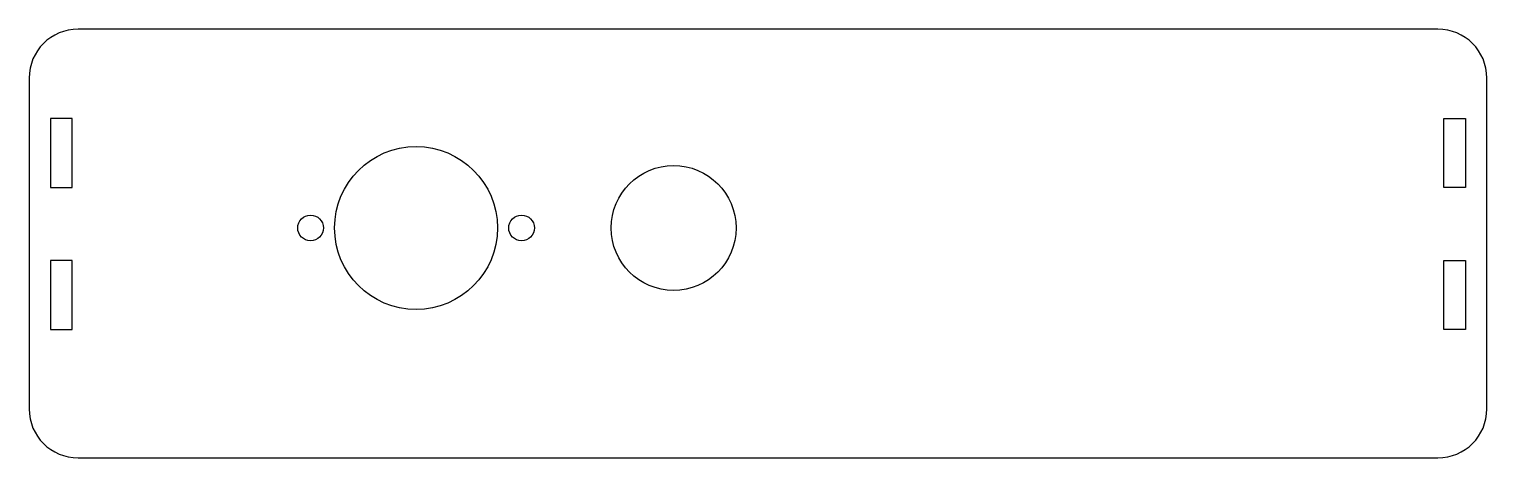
# Model space of a CAD drawing. Header units: millimetres. Extents: x -108 to 108, y -64 to 0.
import ezdxf

# ---------------------------------------------------------------- set-up
doc = ezdxf.new("R2010")
doc.units = ezdxf.units.MM

msp = doc.modelspace()

# ---------------------------------------------------------------- linework, layer by layer
at = {"color": 7, "linetype": 'Continuous', "lineweight": 25}
for p, q in [((100.711, 0), (-100.711, 0)), ((-107.95, -7.239), (-107.95, -56.261)), ((107.95, -56.261), (107.95, -7.239)), ((-104.775, -13.239), (-104.775, -23.445)), ((-101.6, -13.239), (-104.775, -13.239)), ((-101.6, -23.445), (-101.6, -13.239)), ((101.6, -13.239), (104.775, -13.239)), ((101.6, -23.445), (101.6, -13.239)), ((104.775, -13.239), (104.775, -23.445)), ((-104.775, -23.445), (-101.6, -23.445)), ((104.775, -23.445), (101.6, -23.445)), ((-101.6, -34.261), (-104.775, -34.261)), ((-104.775, -34.261), (-104.775, -44.467)), ((-101.6, -44.467), (-101.6, -34.261)), ((101.6, -34.261), (104.775, -34.261)), ((101.6, -44.467), (101.6, -34.261)), ((104.775, -34.261), (104.775, -44.467)), ((-104.775, -44.467), (-101.6, -44.467)), ((104.775, -44.467), (101.6, -44.467)), ((-100.711, -63.5), (100.711, -63.5))]:
    msp.add_line(p, q, dxfattribs=at)
for centre, radius in [((-50.648, -29.45), 12.065), ((-12.5, -29.45), 9.25), ((-66.273, -29.45), 1.905), ((-35.023, -29.45), 1.905)]:
    msp.add_circle(centre, radius, dxfattribs=at)
for centre, start, end in [((100.711, -7.239), 0, 90), ((-100.711, -7.239), 90, 180), ((-100.711, -56.261), 180, 270), ((100.711, -56.261), 270, 0)]:
    msp.add_arc(centre, 7.239, start, end, dxfattribs=at)

doc.saveas('drawing.dxf')
